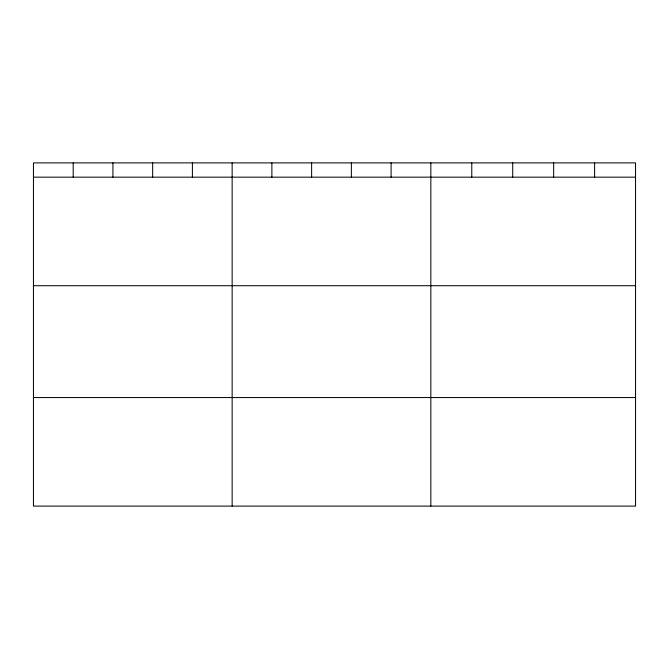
<?xml version="1.0" encoding="UTF-8"?>
<svg xmlns="http://www.w3.org/2000/svg" width="669" height="669" viewBox="0 0 669 669"><rect width="100%" height="100%" fill="white"/><g stroke="black" fill="none" stroke-linecap="round" stroke-linejoin="round"><path stroke-width="1" d="M635.55 285.713L635.55 162.893L33.45 162.893L33.45 506.107L635.55 506.107L635.55 285.713L33.45 285.713M33.45 177.16L635.55 177.16M33.45 397.553L635.55 397.553M594.607 162.893L594.607 177.16M553.664 162.893L553.664 177.16M512.722 162.893L512.722 177.16M471.779 162.893L471.779 177.16M430.836 162.893L430.836 506.107M391.097 162.893L391.097 177.16M351.359 162.893L351.359 177.16M311.62 162.893L311.62 177.16M271.882 162.893L271.882 177.16M232.143 162.893L232.143 506.107M192.404 162.893L192.404 177.16M152.666 162.893L152.666 177.16M112.927 162.893L112.927 177.16M73.189 162.893L73.189 177.16"/></g></svg>
